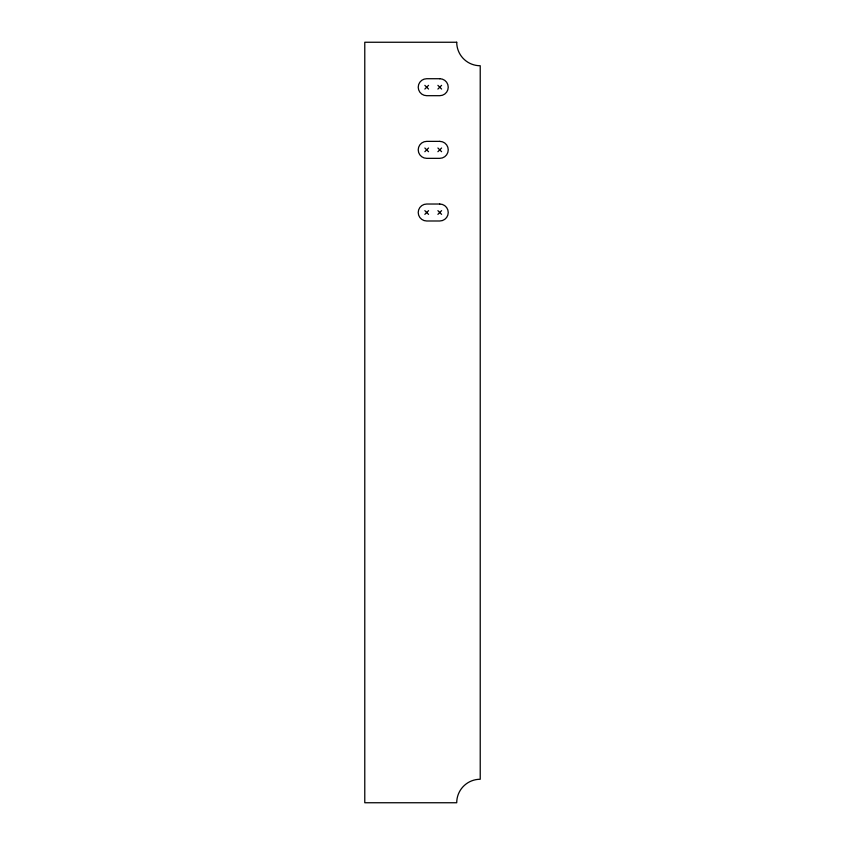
<?xml version="1.0" encoding="UTF-8"?>
<svg xmlns="http://www.w3.org/2000/svg" width="845" height="845" viewBox="0 0 845 845"><rect width="100%" height="100%" fill="white"/><g stroke="black" fill="none" stroke-linecap="round" stroke-linejoin="round"><path stroke-width="1.27" d="M424.855 89.052L428.552 85.356M437.911 89.052L441.597 85.356M424.855 151.699L428.552 148.012M437.911 151.699L441.597 148.012M424.855 214.355L428.552 210.658M437.911 214.355L441.597 210.658M437.911 85.356L441.597 89.052M424.855 85.356L428.552 89.052M437.911 148.012L441.597 151.699M424.855 148.012L428.552 151.699M437.911 210.658L441.597 214.355M424.855 210.658L428.552 214.355M456.722 42.25L364.776 42.25L364.776 802.75L456.722 802.75A23.491 23.491 0 0 1 480.224 779.259L480.224 65.741A23.491 23.491 0 0 1 456.722 42.25M439.759 78.722L426.704 78.722A8.482 8.482 0 0 0 418.222 87.204A8.482 8.482 0 0 0 426.704 95.686L439.759 95.686A8.482 8.482 0 0 0 448.241 87.204A8.482 8.482 0 0 0 439.759 78.722M439.759 141.368L426.704 141.368A8.482 8.482 0 0 0 418.222 149.861A8.482 8.482 0 0 0 426.704 158.342L439.759 158.342A8.482 8.482 0 0 0 448.241 149.861A8.482 8.482 0 0 0 439.759 141.368M439.759 204.025L426.704 204.025A8.482 8.482 0 0 0 418.222 212.507A8.482 8.482 0 0 0 426.704 220.989L439.759 220.989A8.482 8.482 0 0 0 448.241 212.507A8.482 8.482 0 0 0 439.759 204.025"/></g></svg>
